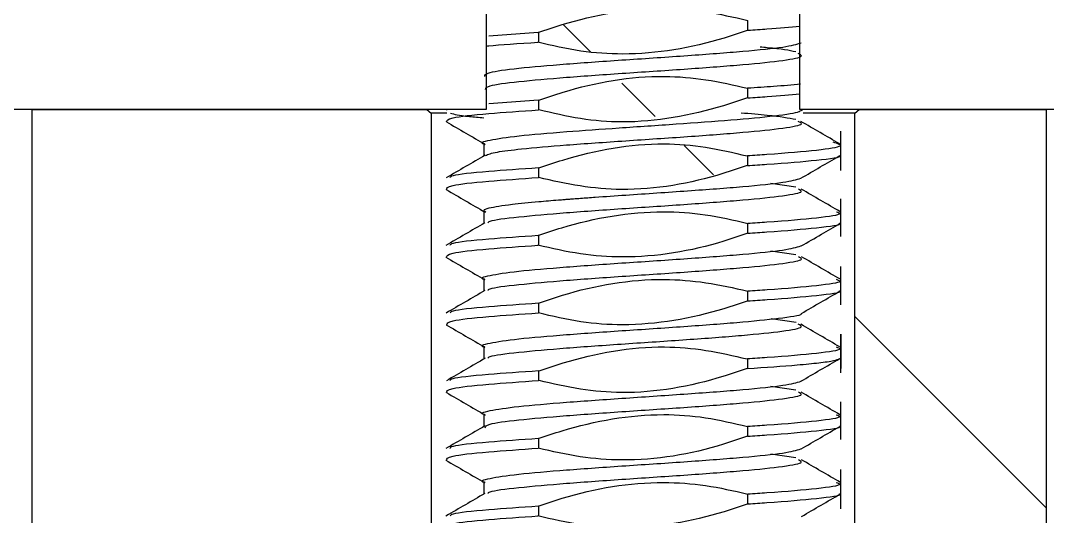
# Model space of a CAD drawing. Header units: millimetres. Extents: x 2 to 1187, y 2 to 839.
# Drawn here: x 188.447 to 190.346, y 439.875 to 440.791 of the extents above; entities that cross this region are included whole.
import ezdxf

# ---------------------------------------------------------------- set-up
doc = ezdxf.new("R2010")
doc.units = ezdxf.units.MM

# ---------------------------------------------------------------- blocks, each defined once
blk = doc.blocks.new('SW_HATCH_1')
at = {"color": 0, "linetype": 'Continuous', "lineweight": 18}
for p, q in [((22.3185, -38.8983), (22.2681, -38.8479)), ((22.4384, -39.0182), (22.3764, -38.9562)), ((22.5462, -39.126), (22.4917, -39.0715)), ((23.1614, -39.7412), (22.8076, -39.3874))]:
    blk.add_line(p, q, dxfattribs=at)

msp = doc.modelspace()

# ---------------------------------------------------------------- linework, layer by layer
at = {"color": 7, "linetype": 'Continuous', "lineweight": 25}
for p, q in [((189.3077, 445.1266), (189.3077, 440.6266)), ((189.8881, 440.6266), (189.8881, 445.1266)), ((189.7914, 440.7733), (189.7914, 440.7912)), ((189.4041, 440.769), (189.3127, 440.7623)), ((189.4044, 440.769), (189.4044, 440.7511)), ((189.7914, 440.6484), (189.7914, 440.6661)), ((189.4047, 440.644), (189.3128, 440.6373)), ((189.4044, 440.644), (189.4044, 440.6261)), ((189.3077, 440.6266), (184.7143, 440.6266)), ((188.4678, 440.6266), (188.4678, 435.3766)), ((188.4678, 440.6266), (189.198, 440.6266)), ((189.198, 440.6266), (189.206, 440.6203)), ((189.2352, 440.6203), (189.206, 440.6203)), ((189.206, 440.6203), (189.206, 435.3766)), ((189.2355, 440.6266), (189.2342, 440.6258)), ((192.3267, 440.6266), (189.8881, 440.6266)), ((189.8903, 440.6251), (189.8928, 440.6266)), ((189.9898, 440.6203), (189.8939, 440.6203)), ((189.9898, 440.6203), (189.9977, 440.6266)), ((189.9898, 435.3766), (189.9898, 440.6203)), ((189.9977, 440.6266), (190.3436, 440.6266)), ((190.3436, 440.6266), (190.3436, 435.3766)), ((189.9638, 440.5144), (189.9638, 440.5871)), ((189.3035, 440.5648), (189.3035, 440.541)), ((189.7914, 440.5232), (189.7914, 440.5412)), ((189.4044, 440.519), (189.4044, 440.5012)), ((189.8806, 440.4832), (189.8344, 440.49)), ((189.9638, 440.3923), (189.9638, 440.4621)), ((189.3035, 440.4398), (189.3035, 440.4164)), ((189.7914, 440.3983), (189.7914, 440.4162)), ((189.4044, 440.394), (189.4044, 440.3762)), ((189.8805, 440.3582), (189.8344, 440.365)), ((189.9638, 440.2663), (189.9638, 440.3371)), ((189.3035, 440.3147), (189.3035, 440.2913)), ((189.7914, 440.2733), (189.7914, 440.2911)), ((189.4044, 440.269), (189.4044, 440.2511)), ((189.8811, 440.2331), (189.8346, 440.24)), ((189.9638, 440.1483), (189.9638, 440.2121)), ((189.9638, 440.2121), (189.9638, 440.1483)), ((189.9638, 440.1401), (189.9638, 440.2121)), ((189.3035, 440.1897), (189.3035, 440.1659)), ((189.7914, 440.1484), (189.7914, 440.1662)), ((189.4044, 440.144), (189.4044, 440.1261)), ((189.8806, 440.1082), (189.8345, 440.115)), ((189.9638, 440.0173), (189.9638, 440.0871)), ((189.3035, 440.0649), (189.3035, 440.0412)), ((189.7914, 440.0233), (189.7914, 440.0412)), ((189.4044, 440.019), (189.4044, 440.0012)), ((189.8805, 439.9832), (189.8345, 439.99)), ((189.9638, 439.8894), (189.9638, 439.9621)), ((189.3035, 439.9397), (189.3035, 439.9165)), ((189.7914, 439.8983), (189.7914, 439.9162)), ((189.4044, 439.894), (189.4044, 439.8761))]:
    msp.add_line(p, q, dxfattribs=at)
at = {"color": 7, "linetype": 'Continuous', "lineweight": 18}
msp.add_circle((179.0979, 455.6266), 42.7508, dxfattribs=at)
at = {"color": 7, "linetype": 'Continuous', "lineweight": 25}
msp.add_arc((179.0979, 455.6266), 56.25, 154.83497, 352.33774, dxfattribs=at)
for points, knots in [([(189.4036, 440.7689), (189.4184, 440.774), (189.4931, 440.7996), (189.5984, 440.8173), (189.7143, 440.8091), (189.7655, 440.7974), (189.7914, 440.7915)], [0, 0, 0, 0, 0.119324, 0.601203, 0.797569, 1, 1, 1, 1]), ([(189.7925, 440.7734), (189.7777, 440.7683), (189.7029, 440.743), (189.5977, 440.725), (189.4814, 440.733), (189.4298, 440.745), (189.4034, 440.7511)], [0, 0, 0, 0, 0.118935, 0.598986, 0.795081, 1, 1, 1, 1]), ([(189.7918, 440.7734), (189.8039, 440.7741), (189.8427, 440.7766), (189.8696, 440.7792), (189.8881, 440.7809)], [0, 0, 0, 0, 0.312117, 1, 1, 1, 1]), ([(189.3052, 440.6876), (189.3055, 440.6902), (189.3059, 440.6954), (189.363, 440.7032), (189.4526, 440.711), (189.5652, 440.7188), (189.6827, 440.7266), (189.7865, 440.7345), (189.8648, 440.7423), (189.8819, 440.7475), (189.8905, 440.7501)], [0, 0, 0, 0, 0.124722, 0.249817, 0.374912, 0.500006, 0.625101, 0.750196, 0.87529, 1, 1, 1, 1]), ([(189.3077, 440.7439), (189.3093, 440.7441), (189.3293, 440.7465), (189.3683, 440.7489), (189.404, 440.7511)], [0, 0, 0, 0, 0.081637, 1, 1, 1, 1]), ([(189.8805, 440.7333), (189.8678, 440.7359), (189.8534, 440.7388), (189.8189, 440.7418), (189.8146, 440.7422)], [0, 0, 0, 0, 0.874364, 1, 1, 1, 1]), ([(189.3065, 440.6638), (189.3068, 440.6661), (189.3077, 440.671), (189.3632, 440.6785), (189.4527, 440.6863), (189.5654, 440.6942), (189.6827, 440.702), (189.7876, 440.7098), (189.8617, 440.7176), (189.8972, 440.7244), (189.8881, 440.7285), (189.8847, 440.73)], [0, 0, 0, 0, 0.103337, 0.221595, 0.339853, 0.458104, 0.576355, 0.694605, 0.812855, 0.931104, 1, 1, 1, 1]), ([(189.4053, 440.644), (189.4201, 440.6491), (189.4949, 440.6746), (189.6, 440.6932), (189.7151, 440.6834), (189.7656, 440.6719), (189.7911, 440.6661)], [0, 0, 0, 0, 0.1199342, 0.6044353, 0.8001124, 1, 1, 1, 1]), ([(189.8893, 440.6734), (189.8734, 440.672), (189.8446, 440.6696), (189.8078, 440.6672), (189.7913, 440.6661)], [0, 0, 0, 0, 0.553536, 1, 1, 1, 1]), ([(189.7913, 440.6483), (189.7764, 440.6433), (189.7016, 440.6184), (189.5967, 440.5989), (189.4814, 440.6082), (189.4308, 440.6201), (189.4052, 440.6262)], [0, 0, 0, 0, 0.119813, 0.603118, 0.799186, 1, 1, 1, 1]), ([(189.7914, 440.6484), (189.8037, 440.6492), (189.8427, 440.6517), (189.8697, 440.6542), (189.8881, 440.6559)], [0, 0, 0, 0, 0.317267, 1, 1, 1, 1]), ([(189.2347, 440.6041), (189.2351, 440.6066), (189.236, 440.6117), (189.3017, 440.6191), (189.3721, 440.6239), (189.4047, 440.6261)], [0, 0, 0, 0, 0.340526, 0.695249, 1, 1, 1, 1]), ([(189.2418, 440.6203), (189.2486, 440.6182), (189.2578, 440.6153), (189.2941, 440.6124), (189.3036, 440.6116)], [0, 0, 0, 0, 0.738389, 1, 1, 1, 1]), ([(189.3059, 440.5625), (189.3057, 440.5625), (189.2938, 440.5652), (189.3112, 440.5704), (189.3617, 440.5782), (189.4499, 440.5857), (189.5537, 440.593), (189.6618, 440.6002), (189.7654, 440.6076), (189.8469, 440.6153), (189.8849, 440.6212), (189.8886, 440.6245), (189.8893, 440.6252)], [0, 0, 0, 0, 0.0026781, 0.1270464, 0.2514144, 0.375741, 0.4863888, 0.6009544, 0.7194333, 0.8418209, 0.9681126, 1, 1, 1, 1]), ([(189.8805, 440.6082), (189.8666, 440.6108), (189.845, 440.6148), (189.7963, 440.6189), (189.7791, 440.6203)], [0, 0, 0, 0, 0.645486, 1, 1, 1, 1]), ([(189.2342, 440.6041), (189.2461, 440.5972), (189.2701, 440.5833), (189.294, 440.5694), (189.3059, 440.5624)], [0, 0, 0, 0, 0.500255, 1, 1, 1, 1]), ([(189.3065, 440.542), (189.3116, 440.5441), (189.3215, 440.5481), (189.3747, 440.5546), (189.4549, 440.5615), (189.565, 440.5691), (189.6823, 440.5769), (189.7874, 440.5847), (189.8615, 440.5925), (189.8971, 440.5992), (189.8881, 440.6033), (189.8849, 440.6047)], [0, 0, 0, 0, 0.1016117, 0.1929385, 0.3087488, 0.4329919, 0.5572694, 0.6815473, 0.8058258, 0.9301049, 1, 1, 1, 1]), ([(189.9615, 440.5632), (189.9496, 440.5702), (189.9257, 440.5841), (189.9017, 440.598), (189.8898, 440.6049)], [0, 0, 0, 0, 0.50024, 1, 1, 1, 1]), ([(189.4049, 440.519), (189.4198, 440.524), (189.4946, 440.549), (189.5994, 440.5686), (189.7145, 440.5589), (189.7649, 440.5471), (189.7904, 440.5411)], [0, 0, 0, 0, 0.119985, 0.604045, 0.799881, 1, 1, 1, 1]), ([(189.9491, 440.567), (189.9573, 440.5644), (189.9736, 440.5592), (189.9263, 440.5514), (189.8549, 440.5454), (189.8032, 440.542), (189.7911, 440.5412)], [0, 0, 0, 0, 0.302285, 0.604572, 0.906859, 1, 1, 1, 1]), ([(189.3057, 440.5423), (189.2937, 440.5353), (189.2698, 440.5214), (189.2459, 440.5075), (189.2339, 440.5006)], [0, 0, 0, 0, 0.499729, 1, 1, 1, 1]), ([(189.791, 440.5232), (189.8033, 440.524), (189.8552, 440.5274), (189.9227, 440.5334), (189.9659, 440.5386), (189.9614, 440.5413), (189.9613, 440.5414)], [0, 0, 0, 0, 0.13232, 0.561357, 0.990396, 1, 1, 1, 1]), ([(189.8898, 440.4998), (189.9017, 440.5068), (189.9254, 440.5205), (189.949, 440.5342), (189.9607, 440.541)], [0, 0, 0, 0, 0.505633, 1, 1, 1, 1]), ([(189.4046, 440.519), (189.3722, 440.5168), (189.3023, 440.5119), (189.2436, 440.5057), (189.2413, 440.5019), (189.2405, 440.5006)], [0, 0, 0, 0, 0.365814, 0.790375, 1, 1, 1, 1]), ([(189.7903, 440.5233), (189.7755, 440.5182), (189.7007, 440.4928), (189.5957, 440.4739), (189.4808, 440.4839), (189.4305, 440.4954), (189.4051, 440.5012)], [0, 0, 0, 0, 0.1200764, 0.6050332, 0.8006716, 1, 1, 1, 1]), ([(189.2344, 440.479), (189.2348, 440.4815), (189.2355, 440.4867), (189.3014, 440.4941), (189.372, 440.4989), (189.4046, 440.5012)], [0, 0, 0, 0, 0.345541, 0.69702, 1, 1, 1, 1]), ([(189.3071, 440.4374), (189.3053, 440.4385), (189.3013, 440.4411), (189.3141, 440.4459), (189.3473, 440.4512), (189.397, 440.4562), (189.4321, 440.4591), (189.4498, 440.4605), (189.4548, 440.4609), (189.4562, 440.461), (189.4564, 440.461), (189.4565, 440.461), (189.4568, 440.4611), (189.4572, 440.4611), (189.4582, 440.4612), (189.46, 440.4613), (189.4638, 440.4616), (189.4713, 440.4622), (189.4866, 440.4633), (189.5183, 440.4656), (189.5844, 440.4702), (189.6827, 440.4767), (189.7865, 440.4845), (189.8645, 440.4923), (189.8815, 440.4974), (189.8899, 440.5)], [0, 0, 0, 0, 0.055719, 0.1221209, 0.2317293, 0.3111534, 0.3602125, 0.3733195, 0.3781428, 0.3787968, 0.3788, 0.3789224, 0.3791674, 0.3796572, 0.3806369, 0.3825963, 0.3865151, 0.3943526, 0.4100263, 0.4413643, 0.503965, 0.6285657, 0.7531658, 0.8777655, 1, 1, 1, 1]), ([(189.2339, 440.479), (189.2459, 440.472), (189.2698, 440.4581), (189.2937, 440.4442), (189.3057, 440.4373)], [0, 0, 0, 0, 0.500171, 1, 1, 1, 1]), ([(189.3107, 440.4172), (189.3113, 440.4184), (189.3133, 440.4221), (189.3639, 440.4285), (189.4522, 440.4363), (189.5652, 440.4442), (189.6823, 440.452), (189.7874, 440.4598), (189.8614, 440.4676), (189.8968, 440.4742), (189.8882, 440.4782), (189.8852, 440.4796)], [0, 0, 0, 0, 0.05666, 0.181853, 0.307046, 0.432238, 0.557431, 0.682624, 0.807816, 0.933009, 1, 1, 1, 1]), ([(189.9624, 440.438), (189.9504, 440.445), (189.9265, 440.4589), (189.9025, 440.4728), (189.8905, 440.4797)], [0, 0, 0, 0, 0.50026, 1, 1, 1, 1]), ([(189.4032, 440.3939), (189.4181, 440.3989), (189.4929, 440.4241), (189.598, 440.4424), (189.7141, 440.4344), (189.7654, 440.4225), (189.7914, 440.4164)], [0, 0, 0, 0, 0.119205, 0.600208, 0.796788, 1, 1, 1, 1]), ([(189.9554, 440.4381), (189.9588, 440.4368), (189.9691, 440.4329), (189.925, 440.4263), (189.855, 440.4203), (189.8035, 440.417), (189.7914, 440.4162)], [0, 0, 0, 0, 0.178411, 0.534903, 0.891394, 1, 1, 1, 1]), ([(189.305, 440.4173), (189.293, 440.4104), (189.2691, 440.3965), (189.2451, 440.3826), (189.2331, 440.3756)], [0, 0, 0, 0, 0.499785, 1, 1, 1, 1]), ([(189.7916, 440.3983), (189.8036, 440.3991), (189.8552, 440.4025), (189.9226, 440.4085), (189.9659, 440.4138), (189.9613, 440.4165), (189.9612, 440.4166)], [0, 0, 0, 0, 0.129878, 0.558177, 0.986476, 1, 1, 1, 1]), ([(189.8904, 440.3747), (189.9028, 440.3819), (189.9269, 440.3959), (189.9509, 440.4098), (189.9626, 440.4166)], [0, 0, 0, 0, 0.516367, 1, 1, 1, 1]), ([(189.404, 440.394), (189.3719, 440.3917), (189.3023, 440.3869), (189.2438, 440.3808), (189.2414, 440.3769), (189.2406, 440.3757)], [0, 0, 0, 0, 0.3655218, 0.792574, 1, 1, 1, 1]), ([(189.7919, 440.3984), (189.7771, 440.3933), (189.7024, 440.3676), (189.597, 440.3499), (189.4809, 440.3585), (189.4295, 440.3701), (189.4033, 440.3761)], [0, 0, 0, 0, 0.1190947, 0.6002153, 0.7958354, 1, 1, 1, 1]), ([(189.2346, 440.3541), (189.2351, 440.3566), (189.2359, 440.3617), (189.3014, 440.3691), (189.3716, 440.3739), (189.404, 440.3761)], [0, 0, 0, 0, 0.3417489, 0.6963512, 1, 1, 1, 1]), ([(189.3054, 440.3125), (189.3054, 440.3125), (189.2937, 440.3152), (189.3112, 440.3204), (189.3614, 440.3282), (189.4529, 440.336), (189.5649, 440.3438), (189.6826, 440.3516), (189.7864, 440.3595), (189.8643, 440.3672), (189.8814, 440.3724), (189.8898, 440.3749)], [0, 0, 0, 0, 0.000908, 0.126146, 0.251385, 0.376623, 0.501862, 0.6271, 0.752339, 0.877577, 1, 1, 1, 1]), ([(189.2331, 440.3541), (189.2451, 440.3472), (189.2691, 440.3333), (189.293, 440.3194), (189.305, 440.3125)], [0, 0, 0, 0, 0.500189, 1, 1, 1, 1]), ([(189.3111, 440.2924), (189.3117, 440.2935), (189.3138, 440.2972), (189.3642, 440.3035), (189.4524, 440.3113), (189.5655, 440.3192), (189.6826, 440.327), (189.7876, 440.3348), (189.8616, 440.3426), (189.897, 440.3492), (189.8882, 440.3533), (189.8851, 440.3547)], [0, 0, 0, 0, 0.052649, 0.178136, 0.303622, 0.429109, 0.554595, 0.680081, 0.805568, 0.931054, 1, 1, 1, 1]), ([(189.9628, 440.3132), (189.9508, 440.3201), (189.9268, 440.334), (189.9029, 440.3479), (189.8909, 440.3548)], [0, 0, 0, 0, 0.500155, 1, 1, 1, 1]), ([(189.4046, 440.269), (189.4194, 440.2741), (189.4941, 440.2998), (189.5994, 440.3177), (189.7149, 440.3086), (189.7657, 440.2971), (189.7914, 440.2913)], [0, 0, 0, 0, 0.119624, 0.603, 0.798859, 1, 1, 1, 1]), ([(189.9551, 440.3132), (189.9587, 440.3119), (189.9693, 440.3079), (189.9253, 440.3013), (189.8552, 440.2953), (189.8036, 440.2919), (189.7914, 440.2911)], [0, 0, 0, 0, 0.183171, 0.537206, 0.891242, 1, 1, 1, 1]), ([(189.3056, 440.2925), (189.2936, 440.2856), (189.2697, 440.2717), (189.2458, 440.2578), (189.2338, 440.2509)], [0, 0, 0, 0, 0.499835, 1, 1, 1, 1]), ([(189.7917, 440.2733), (189.8038, 440.2741), (189.8554, 440.2775), (189.923, 440.2835), (189.9661, 440.2889), (189.9612, 440.2916), (189.9609, 440.2918)], [0, 0, 0, 0, 0.128856, 0.5516064, 0.9743568, 1, 1, 1, 1]), ([(189.8907, 440.2501), (189.9027, 440.2571), (189.9267, 440.271), (189.9506, 440.2848), (189.9626, 440.2918)], [0, 0, 0, 0, 0.499746, 1, 1, 1, 1]), ([(189.4044, 440.269), (189.3723, 440.2667), (189.3026, 440.2619), (189.2444, 440.2559), (189.2418, 440.2521), (189.241, 440.2509)], [0, 0, 0, 0, 0.370685, 0.80279, 1, 1, 1, 1]), ([(189.7922, 440.2733), (189.7773, 440.2684), (189.7025, 440.2434), (189.5975, 440.2246), (189.4816, 440.2329), (189.4304, 440.245), (189.4044, 440.2511)], [0, 0, 0, 0, 0.11931, 0.600592, 0.796913, 1, 1, 1, 1]), ([(189.2349, 440.2293), (189.2353, 440.2317), (189.2363, 440.2368), (189.3017, 440.2441), (189.3719, 440.2489), (189.4044, 440.2511)], [0, 0, 0, 0, 0.336917, 0.693915, 1, 1, 1, 1]), ([(189.3053, 440.1876), (189.3052, 440.1876), (189.2937, 440.1902), (189.3113, 440.1954), (189.3616, 440.2032), (189.4531, 440.211), (189.5653, 440.2188), (189.6825, 440.2266), (189.7881, 440.2345), (189.8594, 440.2423), (189.894, 440.2475), (189.8906, 440.2501), (189.8906, 440.2501)], [0, 0, 0, 0, 0.00041, 0.125328, 0.250245, 0.375162, 0.500079, 0.624996, 0.749914, 0.874831, 0.999748, 1, 1, 1, 1]), ([(189.2337, 440.2293), (189.2457, 440.2223), (189.2696, 440.2084), (189.2936, 440.1945), (189.3056, 440.1876)], [0, 0, 0, 0, 0.5002735, 1, 1, 1, 1]), ([(189.3108, 440.1673), (189.3114, 440.1684), (189.3134, 440.1721), (189.364, 440.1785), (189.4519, 440.1863), (189.5641, 440.1941), (189.6803, 440.2018), (189.7852, 440.2096), (189.8602, 440.2174), (189.8969, 440.2242), (189.8881, 440.2284), (189.8848, 440.23)], [0, 0, 0, 0, 0.054721, 0.17943, 0.304139, 0.427384, 0.551048, 0.67513, 0.799629, 0.924546, 1, 1, 1, 1]), ([(189.9616, 440.1883), (189.9496, 440.1953), (189.9257, 440.2092), (189.9018, 440.2231), (189.8898, 440.23)], [0, 0, 0, 0, 0.500201, 1, 1, 1, 1]), ([(189.4055, 440.144), (189.4203, 440.149), (189.4951, 440.1742), (189.6, 440.1936), (189.7148, 440.1835), (189.765, 440.1719), (189.7903, 440.1661)], [0, 0, 0, 0, 0.120178, 0.605299, 0.800826, 1, 1, 1, 1]), ([(189.9548, 440.1884), (189.9586, 440.187), (189.9695, 440.183), (189.9253, 440.1764), (189.8551, 440.1703), (189.8033, 440.167), (189.791, 440.1662)], [0, 0, 0, 0, 0.189278, 0.540272, 0.891266, 1, 1, 1, 1]), ([(189.306, 440.1674), (189.294, 440.1605), (189.2701, 440.1465), (189.2462, 440.1326), (189.2343, 440.1257)], [0, 0, 0, 0, 0.499755, 1, 1, 1, 1]), ([(189.7911, 440.1483), (189.824, 440.1506), (189.8764, 440.1541), (189.9248, 440.159), (189.9525, 440.1629), (189.9584, 440.1655), (189.9612, 440.1667)], [0, 0, 0, 0, 0.365085, 0.581501, 0.803897, 1, 1, 1, 1]), ([(189.8898, 440.1249), (189.9018, 440.1319), (189.9257, 440.1458), (189.9496, 440.1597), (189.9616, 440.1666)], [0, 0, 0, 0, 0.499747, 1, 1, 1, 1]), ([(189.7904, 440.1483), (189.7756, 440.1433), (189.7008, 440.1181), (189.5959, 440.0986), (189.4811, 440.1087), (189.4309, 440.1203), (189.4055, 440.1262)], [0, 0, 0, 0, 0.120163, 0.60514, 0.800674, 1, 1, 1, 1]), ([(189.2345, 440.104), (189.2349, 440.1065), (189.2357, 440.1117), (189.3016, 440.1191), (189.3721, 440.1239), (189.4048, 440.1262)], [0, 0, 0, 0, 0.3443488, 0.6964817, 1, 1, 1, 1]), ([(189.4048, 440.144), (189.3721, 440.1417), (189.3016, 440.1368), (189.2433, 440.1307), (189.2414, 440.1269), (189.2407, 440.1257)], [0, 0, 0, 0, 0.37259, 0.80305, 1, 1, 1, 1]), ([(189.3059, 440.0626), (189.3056, 440.0627), (189.2938, 440.0653), (189.3112, 440.0705), (189.3615, 440.0783), (189.453, 440.086), (189.5651, 440.0939), (189.6828, 440.1017), (189.7866, 440.1095), (189.8647, 440.1173), (189.8818, 440.1224), (189.8902, 440.125)], [0, 0, 0, 0, 0.002395, 0.127277, 0.252157, 0.377027, 0.501906, 0.626786, 0.751665, 0.876544, 1, 1, 1, 1]), ([(189.2343, 440.104), (189.2462, 440.0971), (189.2701, 440.0832), (189.294, 440.0693), (189.306, 440.0623)], [0, 0, 0, 0, 0.500212, 1, 1, 1, 1]), ([(189.3061, 440.0386), (189.3065, 440.041), (189.3071, 440.046), (189.363, 440.0535), (189.4524, 440.0613), (189.5651, 440.0692), (189.6823, 440.077), (189.7873, 440.0848), (189.8614, 440.0926), (189.8969, 440.0992), (189.8882, 440.1032), (189.8852, 440.1046)], [0, 0, 0, 0, 0.107225, 0.225589, 0.343953, 0.462317, 0.580681, 0.699045, 0.817409, 0.935773, 1, 1, 1, 1]), ([(189.9619, 440.0631), (189.9499, 440.07), (189.926, 440.0839), (189.9021, 440.0978), (189.8901, 440.1048)], [0, 0, 0, 0, 0.500272, 1, 1, 1, 1]), ([(189.4038, 440.019), (189.4187, 440.0239), (189.4935, 440.0489), (189.5985, 440.0679), (189.7143, 440.0594), (189.7653, 440.0473), (189.7912, 440.0412)], [0, 0, 0, 0, 0.119441, 0.601226, 0.797517, 1, 1, 1, 1]), ([(189.9553, 440.0631), (189.9588, 440.0618), (189.9692, 440.0579), (189.925, 440.0513), (189.855, 440.0453), (189.8034, 440.042), (189.7913, 440.0412)], [0, 0, 0, 0, 0.179883, 0.53565, 0.891417, 1, 1, 1, 1]), ([(189.3052, 440.0422), (189.2932, 440.0352), (189.2692, 440.0213), (189.2453, 440.0075), (189.2333, 440.0005)], [0, 0, 0, 0, 0.499736, 1, 1, 1, 1]), ([(189.7913, 440.0233), (189.8034, 440.0241), (189.8551, 440.0275), (189.9225, 440.0335), (189.9658, 440.0388), (189.9615, 440.0414), (189.9614, 440.0414)], [0, 0, 0, 0, 0.131892, 0.563176, 0.994459, 1, 1, 1, 1]), ([(189.8901, 439.9997), (189.9021, 440.0067), (189.926, 440.0206), (189.9499, 440.0345), (189.9619, 440.0414)], [0, 0, 0, 0, 0.499826, 1, 1, 1, 1]), ([(189.4042, 440.019), (189.372, 440.0167), (189.3022, 440.0119), (189.2435, 440.0058), (189.2411, 440.0018), (189.2404, 440.0005)], [0, 0, 0, 0, 0.363443, 0.786826, 1, 1, 1, 1]), ([(189.791, 440.0233), (189.7762, 440.0182), (189.7015, 439.9925), (189.5962, 439.9745), (189.4807, 439.9838), (189.4298, 439.9953), (189.404, 440.0012)], [0, 0, 0, 0, 0.119581, 0.60278, 0.798376, 1, 1, 1, 1]), ([(189.2345, 439.979), (189.2349, 439.9816), (189.2357, 439.9867), (189.3014, 439.9941), (189.3717, 439.9989), (189.4042, 440.0012)], [0, 0, 0, 0, 0.343944, 0.696845, 1, 1, 1, 1]), ([(189.3057, 439.9375), (189.3055, 439.9375), (189.2938, 439.9402), (189.3112, 439.9454), (189.3614, 439.9532), (189.4528, 439.961), (189.5649, 439.9688), (189.6826, 439.9766), (189.7864, 439.9845), (189.8643, 439.9922), (189.8814, 439.9974), (189.8898, 439.9999)], [0, 0, 0, 0, 0.001619, 0.126758, 0.251897, 0.377037, 0.502176, 0.627316, 0.752455, 0.877594, 1, 1, 1, 1]), ([(189.2333, 439.979), (189.2453, 439.9721), (189.2692, 439.9582), (189.2932, 439.9443), (189.3051, 439.9374)], [0, 0, 0, 0, 0.500153, 1, 1, 1, 1]), ([(189.311, 439.9174), (189.3116, 439.9185), (189.3137, 439.9222), (189.3641, 439.9285), (189.4523, 439.9363), (189.5654, 439.9442), (189.6825, 439.952), (189.7875, 439.9598), (189.8614, 439.9676), (189.8969, 439.9742), (189.8882, 439.9782), (189.8852, 439.9796)], [0, 0, 0, 0, 0.053183, 0.178747, 0.304312, 0.429876, 0.55544, 0.681005, 0.806569, 0.932133, 1, 1, 1, 1]), ([(189.9628, 439.9381), (189.9508, 439.945), (189.9268, 439.9589), (189.9029, 439.9728), (189.8909, 439.9798)], [0, 0, 0, 0, 0.500211, 1, 1, 1, 1]), ([(189.4037, 439.8939), (189.4185, 439.899), (189.4932, 439.9247), (189.5986, 439.9423), (189.7144, 439.934), (189.7655, 439.9224), (189.7914, 439.9165)], [0, 0, 0, 0, 0.119361, 0.601463, 0.797752, 1, 1, 1, 1]), ([(189.9553, 439.9381), (189.9588, 439.9368), (189.9692, 439.9329), (189.9251, 439.9263), (189.8551, 439.9203), (189.8035, 439.9169), (189.7914, 439.9162)], [0, 0, 0, 0, 0.180476, 0.535871, 0.891265, 1, 1, 1, 1]), ([(189.3052, 439.9175), (189.2933, 439.9106), (189.2693, 439.8967), (189.2454, 439.8828), (189.2334, 439.8759)], [0, 0, 0, 0, 0.499835, 1, 1, 1, 1]), ([(189.7918, 439.8984), (189.8038, 439.8991), (189.8553, 439.9025), (189.9229, 439.9085), (189.966, 439.9139), (189.9611, 439.9166), (189.9609, 439.9168)], [0, 0, 0, 0, 0.128034, 0.551448, 0.974862, 1, 1, 1, 1]), ([(189.8911, 439.8751), (189.903, 439.8821), (189.927, 439.896), (189.951, 439.9098), (189.963, 439.9168)], [0, 0, 0, 0, 0.499792, 1, 1, 1, 1]), ([(189.7926, 439.8984), (189.7777, 439.8934), (189.703, 439.868), (189.5977, 439.85), (189.4814, 439.858), (189.4299, 439.87), (189.4035, 439.8761)], [0, 0, 0, 0, 0.118954, 0.599022, 0.79519, 1, 1, 1, 1]), ([(189.4041, 439.894), (189.372, 439.8917), (189.3025, 439.8869), (189.2443, 439.8809), (189.2418, 439.8771), (189.241, 439.8759)], [0, 0, 0, 0, 0.369811, 0.801851, 1, 1, 1, 1]), ([(189.2349, 439.8543), (189.2353, 439.8567), (189.2363, 439.8618), (189.3016, 439.8691), (189.3717, 439.8739), (189.4041, 439.8761)], [0, 0, 0, 0, 0.33721, 0.694369, 1, 1, 1, 1])]:
    msp.add_open_spline(points, degree=3, knots=knots, dxfattribs=at)

# ---------------------------------------------------------------- block references
at = {"color": 7, "linetype": 'Continuous', "lineweight": 18}
msp.add_blockref('SW_HATCH_1', (167.1822, 479.6319), dxfattribs=at)

doc.saveas('drawing.dxf')
